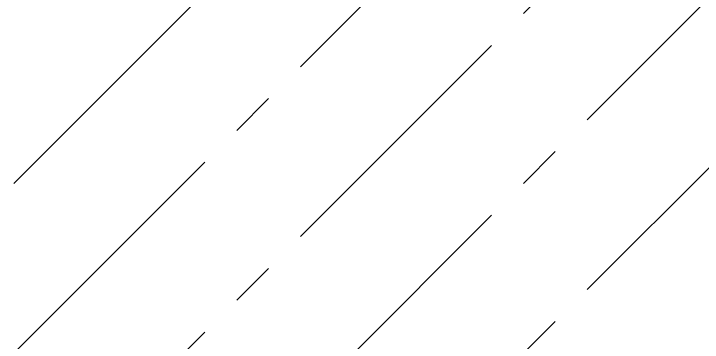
# Model space of a CAD drawing. Extents: x -40736 to 367926, y -65544 to 37405.
# Drawn here: x 346424 to 347570, y -56894 to -56347 of the extents above; entities that cross this region are included whole.
import ezdxf

# ---------------------------------------------------------------- set-up
doc = ezdxf.new("R2010")
doc.units = 0
doc.header["$LTSCALE"] = 600
doc.header["$MEASUREMENT"] = 0
doc.linetypes.add('CENTER2', pattern=[1.125, 0.75, -0.125, 0.125, -0.125])
doc.layers.add('底圖', color=253, linetype='CONTINUOUS')

msp = doc.modelspace()

# ---------------------------------------------------------------- linework, layer by layer
at = {"layer": '底圖', "linetype": 'CENTER2'}
for p, q in [((346423.78957, -56629.33282), (348358.78957, -54694.33283)), ((346423.78957, -56912.17554), (348358.78957, -54977.17554)), ((346423.78957, -57195.01825), (348358.78957, -55260.01825)), ((346423.78957, -57477.86096), (348358.78957, -55542.86096)), ((346423.78957, -57760.70367), (348358.78957, -55825.70367))]:
    msp.add_line(p, q, dxfattribs=at)

doc.saveas('drawing.dxf')
